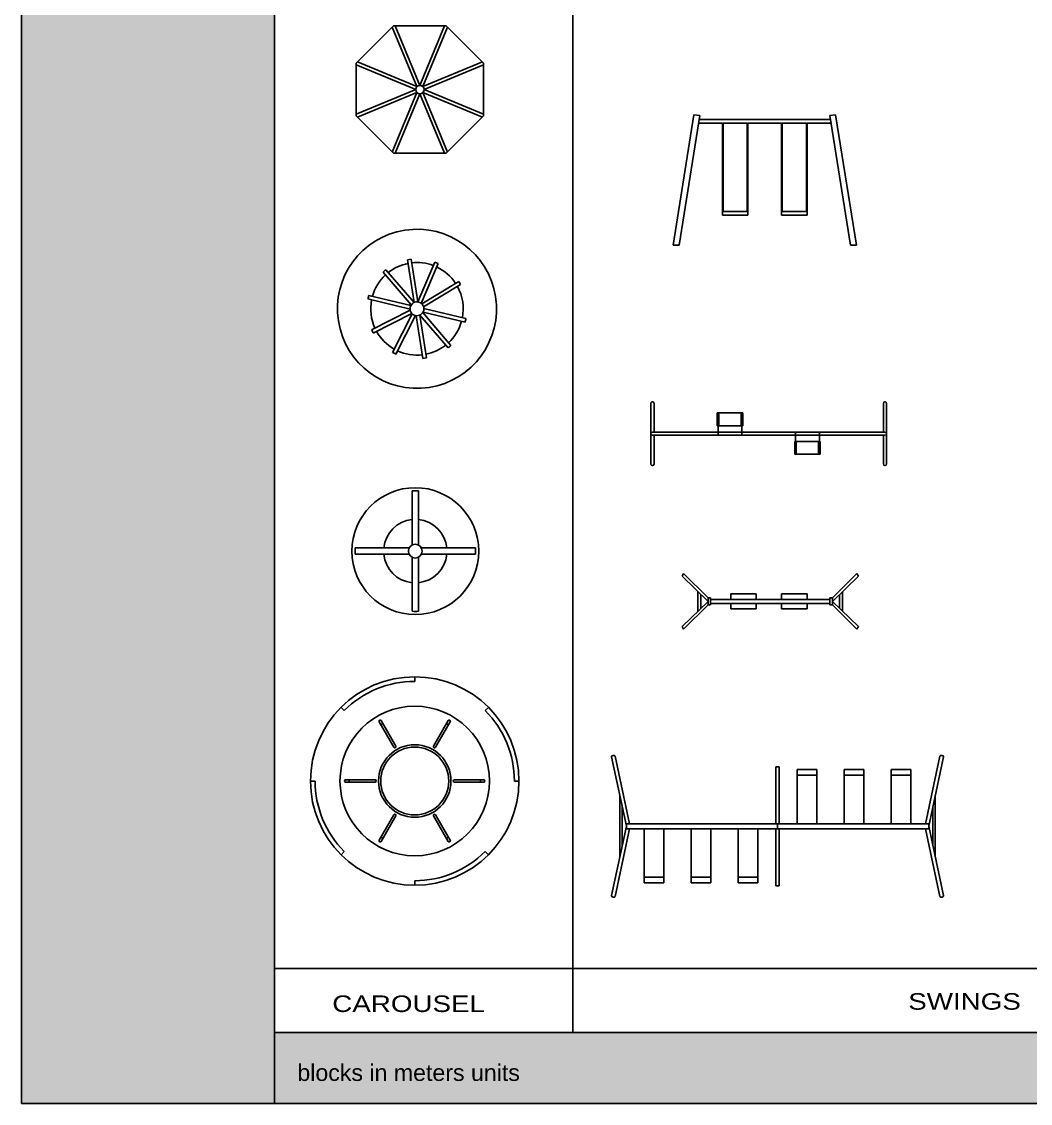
# Model space of a CAD drawing. Header units: millimetres. Extents: x 1089 to 46270, y 1624 to 35257.
# Drawn here: x 1088.62 to 1105.32, y 1623.69 to 1641.6 of the extents above; entities that cross this region are included whole.
import ezdxf
from ezdxf.enums import TextEntityAlignment as Align

# ---------------------------------------------------------------- set-up
doc = ezdxf.new("R2010")
doc.units = ezdxf.units.MM
doc.layers.add('www.cad-blocks.net', color=7, linetype='Continuous')
doc.styles.get("Standard").update_dxf_attribs({"font": 'arial.ttf'})
doc.styles.add('TITLE', font='helvc-ms.shx', dxfattribs={"width": 1.2, "height": 0.16})

# ---------------------------------------------------------------- blocks, each defined once
blk = doc.blocks.new('A$C7C8B3D8F')
for p, q in [((0.025, 0.924, 0), (0, 0.88, 0)), ((0.43, 0.52, 0), (0.025, 0.924, 0)), ((2.488, 0.52, 0), (2.893, 0.924, 0)), ((2.893, 0.924, 0), (2.919, 0.88, 0)), ((0.43, 0.462, 0), (0, 0.88, 0)), ((2.488, 0.462, 0), (2.919, 0.88, 0)), ((0.261, 0.626, 0), (0.261, 0.298, 0)), ((0.312, 0.577, 0), (0.312, 0.347, 0)), ((0.808, 0.588, 0), (0.808, 0.495, 0)), ((1.228, 0.588, 0), (0.808, 0.588, 0)), ((0.808, 0.588, 0), (0.808, 0.495, 0)), ((1.228, 0.588, 0), (0.808, 0.588, 0)), ((1.228, 0.588, 0), (1.228, 0.495, 0)), ((1.228, 0.588, 0), (1.228, 0.495, 0)), ((1.228, 0.588, 0), (1.228, 0.495, 0)), ((1.648, 0.588, 0), (1.648, 0.495, 0)), ((2.068, 0.588, 0), (1.648, 0.588, 0)), ((2.068, 0.588, 0), (2.068, 0.495, 0)), ((2.607, 0.577, 0), (2.607, 0.347, 0)), ((2.657, 0.626, 0), (2.657, 0.298, 0)), ((0.43, 0.462, 0), (0, 0.044, 0)), ((0.43, 0.404, 0), (0.025, 0, 0)), ((0.43, 0.521, 0), (0.43, 0.403, 0)), ((0.472, 0.521, 0), (0.43, 0.521, 0)), ((0.472, 0.403, 0), (0.43, 0.403, 0)), ((0.472, 0.521, 0), (0.472, 0.403, 0)), ((0.473, 0.495, 0), (0.472, 0.505, 0)), ((0.472, 0.495, 0), (2.446, 0.495, 0)), ((0.472, 0.428, 0), (0.472, 0.495, 0)), ((0.473, 0.428, 0), (0.472, 0.418, 0)), ((2.446, 0.428, 0), (0.472, 0.428, 0)), ((0.808, 0.428, 0), (0.808, 0.336, 0)), ((0.808, 0.428, 0), (0.808, 0.336, 0)), ((1.228, 0.428, 0), (1.228, 0.336, 0)), ((1.228, 0.428, 0), (1.228, 0.336, 0)), ((1.648, 0.428, 0), (1.648, 0.336, 0)), ((2.068, 0.428, 0), (2.068, 0.336, 0)), ((2.446, 0.521, 0), (2.446, 0.403, 0)), ((2.446, 0.521, 0), (2.488, 0.521, 0)), ((2.446, 0.521, 0), (2.446, 0.403, 0)), ((2.446, 0.521, 0), (2.488, 0.521, 0)), ((2.446, 0.495, 0), (2.446, 0.505, 0)), ((2.446, 0.495, 0), (2.446, 0.505, 0)), ((2.446, 0.495, 0), (2.446, 0.428, 0)), ((2.446, 0.428, 0), (2.446, 0.418, 0)), ((2.446, 0.428, 0), (2.446, 0.418, 0)), ((2.446, 0.403, 0), (2.488, 0.403, 0)), ((2.446, 0.403, 0), (2.488, 0.403, 0)), ((2.488, 0.521, 0), (2.488, 0.403, 0)), ((2.488, 0.521, 0), (2.488, 0.403, 0)), ((2.488, 0.462, 0), (2.919, 0.044, 0)), ((2.488, 0.404, 0), (2.893, 0, 0)), ((1.228, 0.336, 0), (0.808, 0.336, 0)), ((1.228, 0.336, 0), (0.808, 0.336, 0)), ((2.068, 0.336, 0), (1.648, 0.336, 0)), ((0.025, 0, 0), (0, 0.044, 0)), ((2.893, 0, 0), (2.919, 0.044, 0))]:
    blk.add_line(p, q)
blk = doc.blocks.new('A$C77CA7B29')
for p, q in [((0.192, 0.778), (0.039, 1.495)), ((3.326, 0.778), (3.48, 1.495)), ((0.158, 0.752), (0, 1.487)), ((1.741, 1.382), (1.741, 0.778)), ((1.777, 1.382), (1.741, 1.382)), ((1.777, 1.382), (1.777, 0.778)), ((3.361, 0.752), (3.518, 1.487)), ((1.966, 1.353), (1.966, 0.778)), ((1.966, 1.353), (2.176, 1.353)), ((1.966, 1.292), (2.176, 1.292)), ((2.176, 1.353), (2.176, 0.778)), ((2.465, 1.353), (2.465, 0.778)), ((2.465, 1.353), (2.675, 1.353)), ((2.465, 1.292), (2.675, 1.292)), ((2.675, 1.353), (2.675, 0.778)), ((2.963, 1.353), (2.963, 0.778)), ((2.963, 1.353), (3.173, 1.353)), ((2.963, 1.292), (3.173, 1.292)), ((3.173, 1.353), (3.173, 0.778)), ((0.088, 0.427), (0.088, 1.077)), ((3.43, 0.427), (3.43, 1.077)), ((0.114, 0.55), (0.114, 0.954)), ((3.404, 0.55), (3.404, 0.954)), ((0.158, 0.752), (0, 0.017)), ((0.192, 0.726), (0.039, 0.008)), ((0.158, 0.778), (3.361, 0.778)), ((0.158, 0.726), (0.158, 0.778)), ((0.158, 0.726), (3.361, 0.726)), ((0.345, 0.151), (0.345, 0.726)), ((0.555, 0.151), (0.555, 0.726)), ((0.843, 0.151), (0.843, 0.726)), ((1.053, 0.151), (1.053, 0.726)), ((1.342, 0.151), (1.342, 0.726)), ((1.552, 0.151), (1.552, 0.726)), ((1.741, 0.122), (1.741, 0.726)), ((1.759, 0.726), (1.759, 0.778)), ((1.777, 0.122), (1.777, 0.726)), ((3.326, 0.726), (3.48, 0.008)), ((3.361, 0.726), (3.361, 0.778)), ((3.361, 0.726), (3.361, 0.778)), ((3.361, 0.752), (3.518, 0.017)), ((0.555, 0.212), (0.345, 0.212)), ((0.555, 0.151), (0.345, 0.151)), ((1.053, 0.212), (0.843, 0.212)), ((1.053, 0.151), (0.843, 0.151)), ((1.552, 0.212), (1.342, 0.212)), ((1.552, 0.151), (1.342, 0.151)), ((1.777, 0.122), (1.741, 0.122))]:
    blk.add_line(p, q)
for centre, start, end in [((0.021, 1.482), 37.5881, 166.6022), ((3.497, 1.482), 13.3978, 142.4119), ((0.021, 0.022), 193.3978, 322.4119), ((3.497, 0.022), 217.5881, 346.6022)]:
    blk.add_arc(centre, 0.0218, start, end)
blk = doc.blocks.new('A$C63B20B40')
for p, q in [((0, 0.026), (0, 1.028)), ((0.053, 1.028), (0.053, 0.554)), ((3.849, 1.028), (3.849, 0.554)), ((3.901, 0.026), (3.901, 1.028)), ((1.098, 0.659), (1.098, 0.87)), ((1.098, 0.87), (1.52, 0.87)), ((1.112, 0.764), (1.112, 0.501)), ((1.125, 0.87), (1.125, 0.659)), ((1.494, 0.87), (1.494, 0.659)), ((1.507, 0.764), (1.507, 0.501)), ((1.52, 0.87), (1.52, 0.659)), ((0.026, 0.554), (3.875, 0.554)), ((1.52, 0.659), (1.098, 0.659)), ((2.394, 0.29), (2.394, 0.554)), ((2.79, 0.29), (2.79, 0.554)), ((3.875, 0.501), (0.026, 0.501)), ((0.053, 0.501), (0.053, 0.026)), ((2.381, 0.395), (2.803, 0.395)), ((2.381, 0.185), (2.381, 0.395)), ((2.408, 0.185), (2.408, 0.395)), ((2.777, 0.185), (2.777, 0.395)), ((2.803, 0.395), (2.803, 0.185)), ((3.849, 0.501), (3.849, 0.026)), ((2.803, 0.185), (2.381, 0.185))]:
    blk.add_line(p, q)
for centre, start, end in [((0.026, 1.028), 0, 180), ((3.875, 1.028), 0, 180), ((0.026, 0.527), 90, 270), ((3.875, 0.527), 270, 90), ((0.026, 0.026), 180, 0), ((3.875, 0.026), 180, 0)]:
    blk.add_arc(centre, 0.0264, start, end)
blk = doc.blocks.new('A$C358523F9')
for p, q in [((1.22, 2.138, 0), (1.16, 2.129, 0)), ((1.27, 1.421, 0), (1.16, 2.129, 0)), ((1.33, 1.431, 0), (1.22, 2.138, 0)), ((1.332, 1.43, 0), (1.611, 2.09, 0)), ((1.388, 1.407, 0), (1.667, 2.066, 0)), ((1.222, 1.381, 0), (0.756, 1.925, 0)), ((1.268, 1.42, 0), (0.802, 1.964, 0)), ((1.396, 1.4, 0), (2.009, 1.769, 0)), ((1.427, 1.348, 0), (2.04, 1.718, 0)), ((1.203, 1.313, 0), (0.506, 1.48, 0)), ((1.217, 1.372, 0), (0.52, 1.538, 0)), ((1.205, 1.294, 0), (0.566, 0.97, 0)), ((1.417, 1.262, 0), (2.114, 1.095, 0)), ((1.431, 1.321, 0), (2.128, 1.154, 0)), ((1.232, 1.24, 0), (0.593, 0.916, 0)), ((1.24, 1.233, 0), (0.913, 0.595, 0)), ((1.294, 1.205, 0), (0.967, 0.568, 0)), ((1.304, 1.203, 0), (1.414, 0.496, 0)), ((1.364, 1.213, 0), (1.473, 0.505, 0)), ((1.366, 1.213, 0), (1.832, 0.67, 0)), ((1.412, 1.253, 0), (1.878, 0.709, 0)), ((1.473, 0.505, 0), (1.414, 0.496, 0))]:
    blk.add_line(p, q)
at = {"extrusion": (0, 0, -1)}
for major_axis, start_param, end_param in [((0.948, 0.914), 3.754846, 10.038031), ((0.551, 0.532), -1.472682, -0.997034), ((-0.532, 0.551), 0.652744, 1.128392), ((-0.574, 0.595), 1.131283, 1.204482), ((-0.532, 0.551), 1.207373, 1.756171), ((-0.532, 0.551), 5.75352, 6.302318), ((0.595, 0.574), -1.548772, -1.475574), ((-0.532, 0.551), 1.835153, 2.532946), ((0.595, 0.574), 0.188266, 0.261465), ((-0.574, 0.595), 5.67743, 5.750629), ((0.551, 0.532), 3.479099, 4.103742), ((0.0823, 0.0794), 3.754846, 10.038031), ((-0.532, 0.551), 2.611927, 3.160725), ((0.595, 0.574), 0.965041, 1.03824), ((0.595, 0.574), 3.403009, 3.476208), ((-0.532, 0.551), 4.422116, 4.970914), ((0.595, 0.574), 2.775229, 2.848428), ((-0.574, 0.595), 4.34338, 4.416579), ((-0.532, 0.551), 3.794336, 4.343134), ((0.551, 0.532), 1.668911, 2.144558), ((-0.574, 0.595), 3.163617, 3.236815)]:
    blk.add_ellipse((1.317, 1.317, 0), major_axis=major_axis, ratio=1, start_param=start_param, end_param=end_param, dxfattribs=at)
blk = doc.blocks.new('A$C52737C83')
for p, q in [((0.4988, 1.0232), (0.4988, 0.5755)), ((0.5513, 1.0232), (0.5513, 0.5755)), ((0.0269, 0.5513), (0.4747, 0.5513)), ((0.5755, 0.5513), (1.0232, 0.5513)), ((0.0269, 0.4988), (0.4747, 0.4988)), ((0.4988, 0.4747), (0.4988, 0.0269)), ((0.5513, 0.4747), (0.5513, 0.0269)), ((0.5755, 0.4988), (1.0232, 0.4988))]:
    blk.add_line(p, q)
for radius in [0.5251, 0.0568]:
    blk.add_circle((0.5251, 0.5251), radius)
for radius, start, end in [(0.4988, 86.98304, 93.01696), (0.2625, 95.73917, 174.26083), (0.2625, 5.73917, 84.26083), (0.4988, 176.98304, 183.01696), (0.4988, 356.98304, 3.01696), (0.2625, 185.73917, 264.26083), (0.2625, 275.73917, 354.26083), (0.4988, 266.98304, 273.01696)]:
    blk.add_arc((0.5251, 0.5251), radius, start, end)
blk = doc.blocks.new('A$C57F1239B')
for p, q in [((0.618, 2.109), (0, 1.491)), ((0.597, 2.089), (1.006, 1.103)), ((1.491, 2.109), (0.618, 2.109)), ((0.646, 2.109), (1.054, 1.123)), ((1.463, 2.109), (1.054, 1.123)), ((1.511, 2.089), (1.103, 1.103)), ((2.109, 1.491), (1.491, 2.109)), ((0, 1.491), (0, 0.618)), ((0, 1.463), (0.986, 1.054)), ((0.02, 1.511), (1.006, 1.103)), ((2.089, 1.511), (1.103, 1.103)), ((2.109, 1.463), (1.123, 1.054)), ((2.109, 0.618), (2.109, 1.491)), ((0, 0.646), (0.986, 1.054)), ((0.02, 0.597), (1.006, 1.006)), ((0.597, 0.02), (1.006, 1.006)), ((0.646, 0), (1.054, 0.986)), ((1.463, 0), (1.054, 0.986)), ((1.511, 0.02), (1.103, 1.006)), ((2.089, 0.597), (1.103, 1.006)), ((2.109, 0.646), (1.123, 1.054)), ((0, 0.618), (0.618, 0)), ((1.491, 0), (2.109, 0.618)), ((0.618, 0), (1.491, 0))]:
    blk.add_line(p, q)
blk.add_circle((1.054, 1.054), 0.0689)
blk = doc.blocks.new('A$C169D1570')
at = {"linetype": 'ByBlock'}
for p, q in [((0.344, 2.16), (0, 0)), ((0.442, 2.146), (0.344, 2.16)), ((2.592, 2.146), (2.69, 2.16)), ((2.69, 2.16), (3.034, 0)), ((0.102, 0), (0.442, 2.146)), ((0.422, 2.02), (0.818, 2.02)), ((1.517, 2.08), (0.432, 2.08)), ((0.818, 2.02), (0.818, 0.498)), ((0.828, 2.02), (1.228, 2.02)), ((0.828, 0.56), (0.828, 2.02)), ((1.228, 2.02), (1.228, 0.56)), ((1.239, 2.02), (1.517, 2.02)), ((1.239, 0.498), (1.239, 2.02)), ((1.517, 2.08), (2.603, 2.08)), ((1.796, 2.02), (1.517, 2.02)), ((1.796, 0.498), (1.796, 2.02)), ((2.206, 2.02), (1.806, 2.02)), ((1.806, 2.02), (1.806, 0.56)), ((2.206, 0.56), (2.206, 2.02)), ((2.612, 2.02), (2.217, 2.02)), ((2.217, 2.02), (2.217, 0.498)), ((2.933, 0), (2.592, 2.146)), ((0, 0), (0.102, 0)), ((3.034, 0), (2.933, 0))]:
    blk.add_line(p, q, dxfattribs=at)
for p, q in [((0.818, 0.56), (1.239, 0.56)), ((2.217, 0.56), (1.796, 0.56)), ((0.818, 0.498), (1.239, 0.498)), ((2.217, 0.498), (1.796, 0.498))]:
    blk.add_line(p, q)
blk = doc.blocks.new('A$C09524FB0')
for p, q in [((0, 2.3), (0, 2.2)), ((0, 2.3), (0, 2.2)), ((-1.626, 1.626), (-1.556, 1.556)), ((-1.626, 1.626), (-1.556, 1.556)), ((1.626, 1.626), (1.556, 1.556)), ((1.626, 1.626), (1.556, 1.556)), ((-0.459, 0.745), (-0.784, 1.308)), ((-0.459, 0.745), (-0.784, 1.308)), ((-0.775, 1.342), (-0.775, 1.342)), ((-0.775, 1.342), (-0.775, 1.342)), ((-0.703, 1.268), (-0.747, 1.243)), ((-0.703, 1.268), (-0.747, 1.243)), ((-0.416, 0.77), (-0.741, 1.333)), ((-0.416, 0.77), (-0.741, 1.333)), ((0.416, 0.77), (0.741, 1.333)), ((0.416, 0.77), (0.741, 1.333)), ((0.459, 0.745), (0.784, 1.308)), ((0.459, 0.745), (0.784, 1.308)), ((0.747, 1.243), (0.703, 1.268)), ((0.747, 1.243), (0.703, 1.268)), ((0.775, 1.342), (0.775, 1.342)), ((0.775, 1.342), (0.775, 1.342)), ((-0.425, 0.736), (-0.425, 0.736)), ((-0.425, 0.736), (-0.425, 0.736)), ((0.425, 0.736), (0.425, 0.736)), ((0.425, 0.736), (0.425, 0.736)), ((-2.3, 0), (-2.2, 0)), ((-1.55, 0), (-1.55, 0)), ((-0.875, 0.025), (-1.525, 0.025)), ((-0.875, 0.025), (-1.525, 0.025)), ((-1.45, 0.025), (-1.45, -0.025)), ((-1.45, 0.025), (-1.45, -0.025)), ((-0.85, 0), (-0.85, 0)), ((0.85, 0), (0.85, 0)), ((0.875, 0.025), (1.525, 0.025)), ((0.875, 0.025), (1.525, 0.025)), ((1.45, -0.025), (1.45, 0.025)), ((1.45, -0.025), (1.45, 0.025)), ((1.55, 0), (1.55, 0)), ((2.2, 0), (2.3, 0)), ((-2.3, 0), (-2.2, 0)), ((-1.55, 0), (-1.55, 0)), ((-0.875, -0.025), (-1.525, -0.025)), ((-0.875, -0.025), (-1.525, -0.025)), ((-0.85, 0), (-0.85, 0)), ((0.85, 0), (0.85, 0)), ((0.875, -0.025), (1.525, -0.025)), ((0.875, -0.025), (1.525, -0.025)), ((1.55, 0), (1.55, 0)), ((2.2, 0), (2.3, 0)), ((-0.459, -0.745), (-0.784, -1.308)), ((-0.459, -0.745), (-0.784, -1.308)), ((-0.416, -0.77), (-0.741, -1.333)), ((-0.416, -0.77), (-0.741, -1.333)), ((-0.425, -0.736), (-0.425, -0.736)), ((-0.425, -0.736), (-0.425, -0.736)), ((0.416, -0.77), (0.741, -1.333)), ((0.416, -0.77), (0.741, -1.333)), ((0.425, -0.736), (0.425, -0.736)), ((0.425, -0.736), (0.425, -0.736)), ((0.459, -0.745), (0.784, -1.308)), ((0.459, -0.745), (0.784, -1.308)), ((-0.775, -1.342), (-0.775, -1.342)), ((-0.775, -1.342), (-0.775, -1.342)), ((-0.747, -1.243), (-0.703, -1.268)), ((-0.747, -1.243), (-0.703, -1.268)), ((0.703, -1.268), (0.747, -1.243)), ((0.703, -1.268), (0.747, -1.243)), ((0.775, -1.342), (0.775, -1.342)), ((0.775, -1.342), (0.775, -1.342)), ((-1.556, -1.556), (-1.626, -1.626)), ((-1.556, -1.556), (-1.626, -1.626)), ((1.556, -1.556), (1.626, -1.626)), ((1.556, -1.556), (1.626, -1.626)), ((0, -2.2), (0, -2.3)), ((0, -2.2), (0, -2.3))]:
    blk.add_line(p, q)
for radius in [2.3, 2.3, 1.65, 1.65, 0.8, 0.8, 0.75, 0.75]:
    blk.add_circle((0, 0), radius)
for centre, radius, start, end in [((0, 0), 2.2, 90, 135), ((0, 0), 2.2, 90, 135), ((0, 0), 2.2, 0, 45), ((0, 0), 2.2, 0, 45), ((-0.762, 1.321), 0.025, 120, 210), ((-0.762, 1.321), 0.025, 120, 210), ((-0.762, 1.321), 0.025, 30, 120), ((-0.762, 1.321), 0.025, 30, 120), ((0.762, 1.321), 0.025, 60, 150), ((0.762, 1.321), 0.025, 60, 150), ((0.762, 1.321), 0.025, 330, 60), ((0.762, 1.321), 0.025, 330, 60), ((-0.438, 0.758), 0.025, 210, 300), ((-0.438, 0.758), 0.025, 210, 300), ((-0.438, 0.758), 0.025, 300, 30), ((-0.438, 0.758), 0.025, 300, 30), ((0.437, 0.758), 0.025, 150, 240), ((0.437, 0.758), 0.025, 150, 240), ((0.437, 0.758), 0.025, 240, 330), ((0.437, 0.758), 0.025, 240, 330), ((0, 0), 2.2, 180, 225), ((-1.525, 0), 0.025, 90, 180), ((-1.525, 0), 0.025, 90, 180), ((-1.525, 0), 0.025, 180, 270), ((-0.875, 0), 0.025, 0, 90), ((-0.875, 0), 0.025, 0, 90), ((-0.875, 0), 0.025, 270, 360), ((0.875, 0), 0.025, 90, 180), ((0.875, 0), 0.025, 90, 180), ((0.875, 0), 0.025, 180, 270), ((1.525, 0), 0.025, 0, 90), ((1.525, 0), 0.025, 0, 90), ((1.525, 0), 0.025, 270, 0), ((0, 0), 2.2, 180, 225), ((-1.525, 0), 0.025, 180, 270), ((-0.875, 0), 0.025, 270, 360), ((0.875, 0), 0.025, 180, 270), ((1.525, 0), 0.025, 270, 0), ((-0.438, -0.758), 0.025, 60, 150), ((-0.438, -0.758), 0.025, 60, 150), ((-0.438, -0.758), 0.025, 330, 60), ((-0.438, -0.758), 0.025, 330, 60), ((0.437, -0.758), 0.025, 120, 210), ((0.437, -0.758), 0.025, 120, 210), ((0.437, -0.758), 0.025, 30, 120), ((0.437, -0.758), 0.025, 30, 120), ((-0.762, -1.321), 0.025, 150, 240), ((-0.762, -1.321), 0.025, 150, 240), ((-0.762, -1.321), 0.025, 240, 330), ((-0.762, -1.321), 0.025, 240, 330), ((0.762, -1.321), 0.025, 210, 300), ((0.762, -1.321), 0.025, 210, 300), ((0.762, -1.321), 0.025, 300, 30), ((0.762, -1.321), 0.025, 300, 30), ((0, 0), 2.2, 270, 315), ((0, 0), 2.2, 270, 315)]:
    blk.add_arc(centre, radius, start, end)
blk = doc.blocks.new('A$C3B6367E5')
blk.add_blockref('A$C09524FB0', (2.3, 2.3))
blk = doc.blocks.new('FORMAT')
at = {"layer": 'www.cad-blocks.net', "true_color": 0x444444}
blk.add_hatch(color=250, dxfattribs=at).paths.add_polyline_path([(0, 0), (4.187, 0), (4.187, 40.967), (0, 40.967)])
at = {"layer": 'www.cad-blocks.net', "true_color": 0x546d8e}
h = blk.add_hatch(color=155, dxfattribs=at)
h.set_gradient(color1=(68, 68, 68), color2=(84, 109, 142), tint=1)
h.paths.add_polyline_path([(4.187, 40.967), (4.187, 39.666), (61.139, 39.666), (61.139, 40.967)])
h.paths.add_polyline_path([(61.139, 1.171), (4.187, 1.171), (4.187, 0), (61.139, 0)])
at = {"layer": 'www.cad-blocks.net', "color": 250, "true_color": 0x444444}
for p, q in [((0, 40.967), (0, 0)), ((4.187, 40.967), (4.187, 0)), ((0, 0), (4.187, 0))]:
    blk.add_line(p, q, dxfattribs=at)
at = {"layer": 'www.cad-blocks.net'}
blk.add_line((4.187, 40.967), (4.187, 0), dxfattribs=at)
at = {"layer": 'www.cad-blocks.net', "color": 155, "true_color": 0x546d8e}
for p, q in [((4.187, 39.666), (4.187, 1.171)), ((9.121, 31.93), (9.121, 1.171)), ((4.187, 2.232), (61.139, 2.232)), ((4.187, 1.171), (61.139, 1.171)), ((4.187, 0), (61.139, 0))]:
    blk.add_line(p, q, dxfattribs=at)
at = {"layer": 'www.cad-blocks.net', "color": 7, "true_color": 0xffffff}
blk.add_text('blocks in meters units', height=0.27415, dxfattribs=at).set_placement((6.405, 0.371), align=Align.CENTER)

msp = doc.modelspace()

# ---------------------------------------------------------------- block references
for name, p in [('FORMAT', (1088.625, 1623.691)), ('A$C57F1239B', (1094.162, 1639.419)), ('A$C169D1570', (1099.408, 1637.895)), ('A$C358523F9', (1093.851, 1635.527)), ('A$C63B20B40', (1099.039, 1634.25)), ('A$C7C8B3D8F', (1099.556, 1631.539, 0))]:
    msp.add_blockref(name, p)
for name, p, xscale, yscale, zscale in [('A$C52737C83', (1094.09, 1631.782), 2, 2, 2), ('A$C3B6367E5', (1093.406, 1627.302), 0.75, 0.75, 0.75), ('A$C77CA7B29', (1098.387, 1627.103), 1.5625, 1.5625, 1.5625)]:
    msp.add_blockref(name, p, dxfattribs=dict(xscale=xscale, yscale=yscale, zscale=zscale))

# ---------------------------------------------------------------- texts
at = {"layer": 'www.cad-blocks.net', "style": 'TITLE', "width": 1.2}
for s, p in [('CAROUSEL', (1095.03, 1625.203)), ('SWINGS', (1104.231, 1625.241))]:
    msp.add_text(s, height=0.2741, dxfattribs=at).set_placement(p, align=Align.CENTER)

doc.saveas('drawing.dxf')
